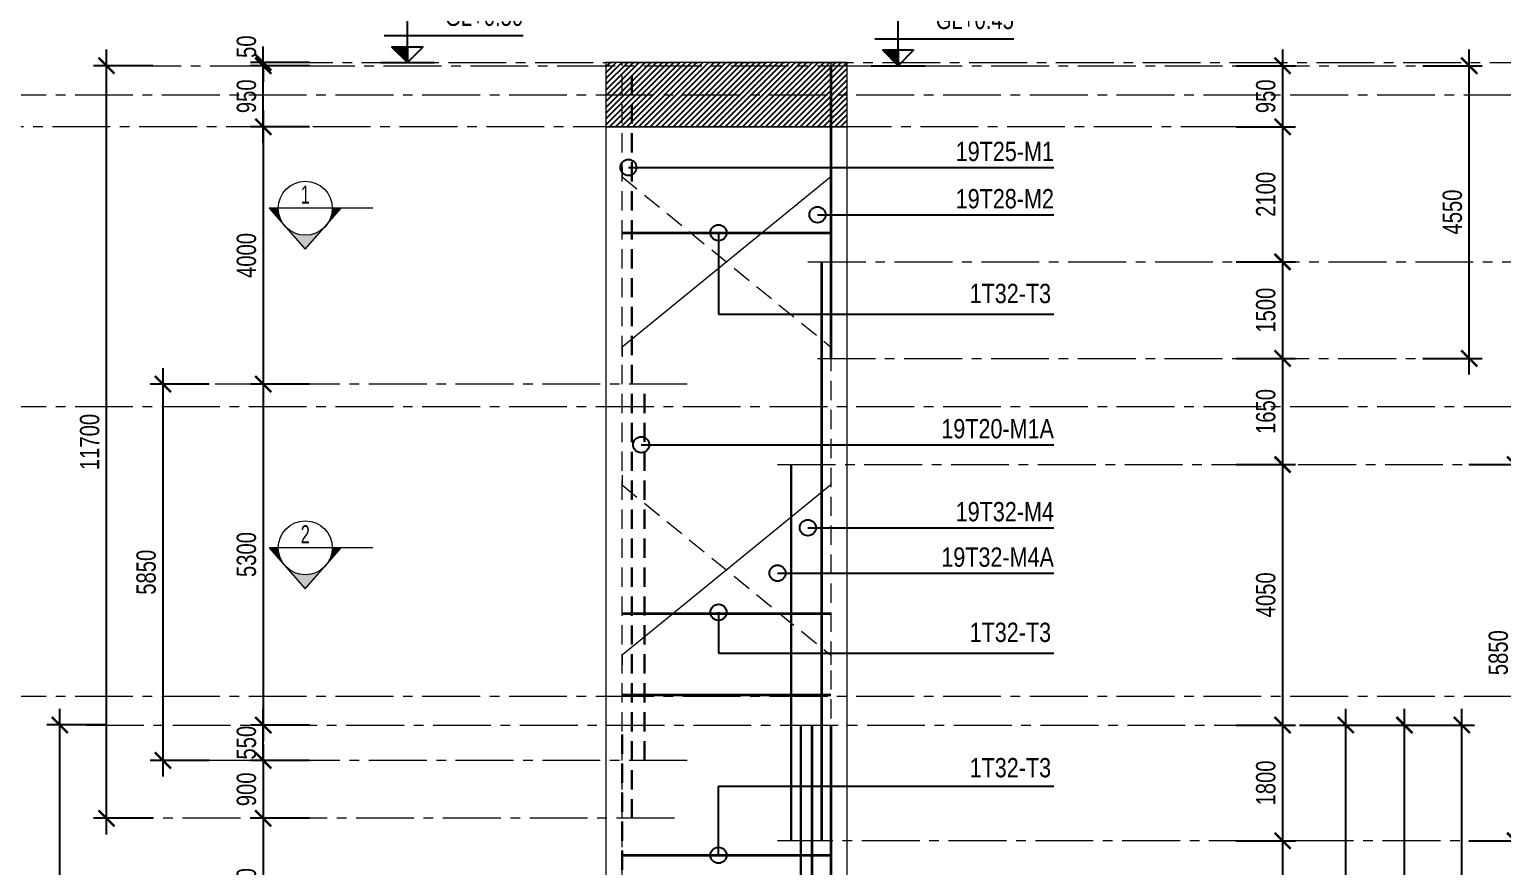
# Model space of a CAD drawing. Header units: millimetres. Extents: x 2746337 to 7547699, y -363432 to 15720.
# Drawn here: x 3176857 to 3199770, y -307408 to -294394 of the extents above; entities that cross this region are included whole.
import ezdxf
from ezdxf.enums import TextEntityAlignment as Align

# ---------------------------------------------------------------- set-up
doc = ezdxf.new("R2010")
doc.units = ezdxf.units.MM
doc.header["$LTSCALE"] = 1200
doc.header["$PDMODE"] = 3
for name, pattern in [('CENTER2', [1.125, 0.75, -0.125, 0.125, -0.125]), ('CONTINOUS', [0]), ('HIDDEN', [0.375, 0.25, -0.125])]:
    doc.linetypes.add(name, pattern=pattern)
for name, color, linetype, lineweight in [('1', 9, 'Continuous', 13), ('BOUND', 3, 'Continuous', 20), ('C1CO', 4, 'Continuous', 35), ('ENOTE', 2, 'Continuous', 15), ('Grid line', 160, 'CENTER2', 5), ('HIDE', 8, 'HIDDEN', 13), ('K-THUOC', 1, 'Continuous', 18), ('LEADER', 8, 'Continuous', 9), ('T1CO', 4, 'Continuous', 20), ('T1HI', 4, 'HIDDEN', 13), ('TCCO', 4, 'Continuous', 35), ('TCHI', 4, 'HIDDEN', 30), ('TEXTMA', 2, 'Continuous', 13)]:
    doc.layers.add(name, color=color, linetype=linetype, lineweight=lineweight)
for name, color, linetype in [('CDC.02.DIM', 1, 'Continuous'), ('CDC.06.TEXT', 2, 'Continuous'), ('CDC.10.HATCH', 251, 'Continuous')]:
    doc.layers.add(name, color=color, linetype=linetype)
doc.styles.add('DB_Arial', font='arial.ttf', dxfattribs={"width": 0.8})
doc.styles.add('SMTEXT', font='arial.ttf', dxfattribs={"width": 0.75})
doc.styles.add('TEXTVN', font='VHELVCN.TTF', dxfattribs={"width": 0.8})
doc.dimstyles.new('BSV1-100', dxfattribs={"dimtxt": 300, "dimasz": 250, "dimexe": 200, "dimexo": 0, "dimgap": 108, "dimtad": 1, "dimdec": 0, "dimdsep": 46, "dimtxsty": 'SMTEXT', "dimblk": 'ARCHTICK', "dimcen": 100, "dimdle": 250, "dimclrd": 256, "dimclre": 256, "dimclrt": 1, "dimadec": 0, "dimazin": 0, "dimtfac": 1, "dimtdec": 0, "dimtix": 1, "dimtmove": 2, "dimatfit": 3, "dimfxl": 720, "dimfxlon": 1, "dimtolj": 1, "dimtzin": 0, "dimarcsym": 0})
doc.dimstyles.new('BSV25', dxfattribs={"dimtxt": 300, "dimasz": 250, "dimexe": 200, "dimexo": 0, "dimgap": 108, "dimtad": 1, "dimdec": 0, "dimlfac": 0.25, "dimdsep": 46, "dimtxsty": 'SMTEXT', "dimblk": 'ARCHTICK', "dimcen": 100, "dimdle": 250, "dimclrd": 256, "dimclre": 256, "dimclrt": 2, "dimadec": 0, "dimazin": 0, "dimtfac": 1, "dimtdec": 0, "dimtix": 1, "dimtmove": 2, "dimatfit": 3, "dimfxl": 800, "dimfxlon": 1, "dimtolj": 1, "dimtzin": 0, "dimarcsym": 0})

# ---------------------------------------------------------------- blocks, each defined once
blk = doc.blocks.new('_ArchTick')
at = {"color": 0, "linetype": 'ByBlock', "const_width": 0.15}
blk.add_lwpolyline([(-0.5, -0.5), (0.5, 0.5)], dxfattribs=at)
blk = doc.blocks.new('*D2239')
at = {"layer": 'Defpoints', "color": 0, "transparency": 16777216}
for p in [(3186489, -304258), (3171765, -307258), (3186489, -307258)]:
    blk.add_point(p, dxfattribs=at)
at = {"layer": 'K-THUOC', "lineweight": -2, "transparency": 16777216}
for p, q in [((3171765, -304008), (3171765, -307508)), ((3172485, -304258), (3171565, -304258)), ((3172485, -307258), (3171565, -307258))]:
    blk.add_line(p, q, dxfattribs=at)
at = {"layer": 'K-THUOC', "lineweight": -2, "transparency": 16777216, "xscale": 250, "yscale": 250, "zscale": 250}
for p, rotation in [((3171765, -304258), 90), ((3171765, -307258), 270)]:
    blk.add_blockref('_ArchTick', p, dxfattribs=dict(at, rotation=rotation))
at = {"layer": 'K-THUOC', "color": 1, "transparency": 16777216, "char_height": 300, "attachment_point": 5, "rotation": 90, "style": 'SMTEXT'}
for s, insert in [('\\A1;T12a200-L1,L2,L3', (3172053, -305758)), ('\\A1;3000', (3171504, -305758))]:
    blk.add_mtext(s, dxfattribs=dict(at, insert=insert))
blk = doc.blocks.new('*D2240')
at = {"layer": 'Defpoints', "color": 0, "transparency": 16777216}
for p in [(3186489, -307258), (3171765, -321408), (3178568, -321408)]:
    blk.add_point(p, dxfattribs=at)
at = {"layer": 'K-THUOC', "lineweight": -2, "transparency": 16777216}
for p, q in [((3171765, -307008), (3171765, -321658)), ((3172485, -307258), (3171565, -307258)), ((3172485, -321408), (3171565, -321408))]:
    blk.add_line(p, q, dxfattribs=at)
at = {"layer": 'K-THUOC', "lineweight": -2, "transparency": 16777216, "xscale": 250, "yscale": 250, "zscale": 250}
for p, rotation in [((3171765, -307258), 90), ((3171765, -321408), 270)]:
    blk.add_blockref('_ArchTick', p, dxfattribs=dict(at, rotation=rotation))
at = {"layer": 'K-THUOC', "color": 1, "transparency": 16777216, "char_height": 300, "attachment_point": 5, "rotation": 90, "style": 'SMTEXT'}
for s, insert in [('\\A1;T12a300-L1,L2,L3', (3172053, -314333)), ('\\A1;14150', (3171504, -314333))]:
    blk.add_mtext(s, dxfattribs=dict(at, insert=insert))
blk = doc.blocks.new('SIGSEC')
at = {"layer": '1', "lineweight": 9}
h = blk.add_hatch(color=256, dxfattribs=at)
h.dxf.hatch_style = 1
h.paths.add_polyline_path([(-420, 0), (-560, 0), (-315, -278, -0.182676)])
h = blk.add_hatch(color=256, dxfattribs=at)
h.dxf.hatch_style = 1
h.paths.add_polyline_path([(560, 0), (420, 0, -0.182676), (315, -278)])
h = blk.add_hatch(color=256, dxfattribs=at)
h.dxf.hatch_style = 1
h.paths.add_polyline_path([(315, -278, -0.451416), (-315, -278), (0, -635)])
at = {"layer": '1', "lineweight": 9, "elevation": 0}
blk.add_lwpolyline([(1050, 0), (-560, 0), (0, -635), (560, 0)], dxfattribs=at)
at = {"layer": '1', "lineweight": 9}
blk.add_circle((0, 0), 420, dxfattribs=at)
at = {"layer": 'BOUND', "lineweight": 9, "style": 'TEXTVN', "width": 0.8}
blk.add_attdef('SEC', text='', height=280, dxfattribs=at).set_placement((0, 210, 0), align=Align.MIDDLE_CENTER)
blk = doc.blocks.new('*D2241')
at = {"layer": 'Defpoints', "color": 0, "transparency": 16777216}
for p in [(3172315, -295908), (3171765, -304258), (3186489, -304258)]:
    blk.add_point(p, dxfattribs=at)
at = {"layer": 'K-THUOC', "lineweight": -2, "transparency": 16777216}
for p, q in [((3171765, -295658), (3171765, -304508)), ((3172315, -295908), (3171565, -295908)), ((3172485, -304258), (3171565, -304258))]:
    blk.add_line(p, q, dxfattribs=at)
at = {"layer": 'K-THUOC', "lineweight": -2, "transparency": 16777216, "xscale": 250, "yscale": 250, "zscale": 250}
for p, rotation in [((3171765, -295908), 90), ((3171765, -304258), 270)]:
    blk.add_blockref('_ArchTick', p, dxfattribs=dict(at, rotation=rotation))
at = {"layer": 'K-THUOC', "color": 1, "transparency": 16777216, "char_height": 300, "attachment_point": 5, "rotation": 90, "style": 'SMTEXT'}
for s, insert in [('\\A1;T12a300-L1,L2,L3', (3172053, -300083)), ('\\A1;8350', (3171504, -300083))]:
    blk.add_mtext(s, dxfattribs=dict(at, insert=insert))
blk = doc.blocks.new('tag_cd')
at = {"layer": 'CDC.10.HATCH'}
blk.add_hatch(color=256, dxfattribs=at).paths.add_polyline_path([(180, 240), (420, 0), (420, 240)])
at = {"layer": 'CDC.02.DIM'}
for points in [[(420, 240), (420, 0), (660, 240), (180, 240), (420, 0), (420, 1020)], [(60, 420), (2220, 420)], [(0, 0), (840, 0)]]:
    blk.add_lwpolyline(points, dxfattribs=at)
at = {"layer": 'CDC.06.TEXT', "ltscale": 0.5, "style": 'SMTEXT', "width": 0.75}
blk.add_attdef('CD', text='', height=300, dxfattribs=at).set_placement((2220, 570), align=Align.RIGHT)
blk = doc.blocks.new('*D2242')
at = {"layer": 'Defpoints', "color": 0, "transparency": 16777216}
for p in [(3171312, -295408), (3170750, -300258), (3204459, -300258)]:
    blk.add_point(p, dxfattribs=at)
at = {"layer": 'K-THUOC', "lineweight": -2, "transparency": 16777216}
for p, q in [((3170750, -295158), (3170750, -300508)), ((3171312, -295408), (3170550, -295408)), ((3171470, -300258), (3170550, -300258))]:
    blk.add_line(p, q, dxfattribs=at)
at = {"layer": 'K-THUOC', "lineweight": -2, "transparency": 16777216, "xscale": 250, "yscale": 250, "zscale": 250}
for p, rotation in [((3170750, -295408), 90), ((3170750, -300258), 270)]:
    blk.add_blockref('_ArchTick', p, dxfattribs=dict(at, rotation=rotation))
at = {"layer": 'K-THUOC', "color": 1, "transparency": 16777216, "insert": (3170488, -297833), "char_height": 300, "attachment_point": 5, "rotation": 90, "style": 'SMTEXT'}
blk.add_mtext('\\A1;4850', dxfattribs=at)
blk = doc.blocks.new('*D2243')
at = {"layer": 'Defpoints', "color": 0, "transparency": 16777216}
for p in [(3204459, -300258), (3170750, -304758), (3204443, -304758)]:
    blk.add_point(p, dxfattribs=at)
at = {"layer": 'K-THUOC', "lineweight": -2, "transparency": 16777216}
for p, q in [((3170750, -300008), (3170750, -305008)), ((3171470, -300258), (3170550, -300258)), ((3171470, -304758), (3170550, -304758))]:
    blk.add_line(p, q, dxfattribs=at)
at = {"layer": 'K-THUOC', "lineweight": -2, "transparency": 16777216, "xscale": 250, "yscale": 250, "zscale": 250}
for p, rotation in [((3170750, -300258), 90), ((3170750, -304758), 270)]:
    blk.add_blockref('_ArchTick', p, dxfattribs=dict(at, rotation=rotation))
at = {"layer": 'K-THUOC', "color": 1, "transparency": 16777216, "insert": (3170488, -302508), "char_height": 300, "attachment_point": 5, "rotation": 90, "style": 'SMTEXT'}
blk.add_mtext('\\A1;4500', dxfattribs=at)
blk = doc.blocks.new('*D2244')
at = {"layer": 'Defpoints', "color": 0, "transparency": 16777216}
for p in [(3203186, -304758), (3170750, -308558), (3204443, -308558)]:
    blk.add_point(p, dxfattribs=at)
at = {"layer": 'K-THUOC', "lineweight": -2, "transparency": 16777216}
for p, q in [((3170750, -304508), (3170750, -308808)), ((3171470, -304758), (3170550, -304758)), ((3171470, -308558), (3170550, -308558))]:
    blk.add_line(p, q, dxfattribs=at)
at = {"layer": 'K-THUOC', "lineweight": -2, "transparency": 16777216, "xscale": 250, "yscale": 250, "zscale": 250}
for p, rotation in [((3170750, -304758), 90), ((3170750, -308558), 270)]:
    blk.add_blockref('_ArchTick', p, dxfattribs=dict(at, rotation=rotation))
at = {"layer": 'K-THUOC', "color": 1, "transparency": 16777216, "insert": (3170488, -306658), "char_height": 300, "attachment_point": 5, "rotation": 90, "style": 'SMTEXT'}
blk.add_mtext('\\A1;3800', dxfattribs=at)
blk = doc.blocks.new('*D2245')
at = {"layer": 'Defpoints', "color": 0, "transparency": 16777216}
for p in [(3189225, -294958), (3189575, -295908), (3196349, -295908)]:
    blk.add_point(p, dxfattribs=at)
at = {"layer": 'K-THUOC', "lineweight": -2, "transparency": 16777216}
for p, q in [((3196349, -294708), (3196349, -296158)), ((3195629, -294958), (3196549, -294958)), ((3195629, -295908), (3196549, -295908))]:
    blk.add_line(p, q, dxfattribs=at)
at = {"layer": 'K-THUOC', "lineweight": -2, "transparency": 16777216, "xscale": 250, "yscale": 250, "zscale": 250}
for p, rotation in [((3196349, -294958), 90), ((3196349, -295908), 270)]:
    blk.add_blockref('_ArchTick', p, dxfattribs=dict(at, rotation=rotation))
at = {"layer": 'K-THUOC', "color": 1, "transparency": 16777216, "insert": (3196088, -295433), "char_height": 300, "attachment_point": 5, "rotation": 90, "style": 'SMTEXT'}
blk.add_mtext('\\A1;950', dxfattribs=at)
blk = doc.blocks.new('*D2246')
at = {"layer": 'Defpoints', "color": 0, "transparency": 16777216}
for p in [(3189575, -298009), (3189575, -299509), (3196349, -299509)]:
    blk.add_point(p, dxfattribs=at)
at = {"layer": 'K-THUOC', "lineweight": -2, "transparency": 16777216}
for p, q in [((3196349, -297759), (3196349, -299759)), ((3195629, -298009), (3196549, -298009)), ((3195629, -299509), (3196549, -299509))]:
    blk.add_line(p, q, dxfattribs=at)
at = {"layer": 'K-THUOC', "lineweight": -2, "transparency": 16777216, "xscale": 250, "yscale": 250, "zscale": 250}
for p, rotation in [((3196349, -298009), 90), ((3196349, -299509), 270)]:
    blk.add_blockref('_ArchTick', p, dxfattribs=dict(at, rotation=rotation))
at = {"layer": 'K-THUOC', "color": 1, "transparency": 16777216, "insert": (3196088, -298759), "char_height": 300, "attachment_point": 5, "rotation": 90, "style": 'SMTEXT'}
blk.add_mtext('\\A1;1500', dxfattribs=at)
blk = doc.blocks.new('*D2247')
at = {"layer": 'Defpoints', "color": 0, "transparency": 16777216}
for p in [(3189575, -299509), (3189575, -301159), (3196349, -301159)]:
    blk.add_point(p, dxfattribs=at)
at = {"layer": 'K-THUOC', "lineweight": -2, "transparency": 16777216}
for p, q in [((3196349, -299259), (3196349, -301409)), ((3195629, -299509), (3196549, -299509)), ((3195629, -301159), (3196549, -301159))]:
    blk.add_line(p, q, dxfattribs=at)
at = {"layer": 'K-THUOC', "lineweight": -2, "transparency": 16777216, "xscale": 250, "yscale": 250, "zscale": 250}
for p, rotation in [((3196349, -299509), 90), ((3196349, -301159), 270)]:
    blk.add_blockref('_ArchTick', p, dxfattribs=dict(at, rotation=rotation))
at = {"layer": 'K-THUOC', "color": 1, "transparency": 16777216, "insert": (3196088, -300334), "char_height": 300, "attachment_point": 5, "rotation": 90, "style": 'SMTEXT'}
blk.add_mtext('\\A1;1650', dxfattribs=at)
blk = doc.blocks.new('*D2248')
at = {"layer": 'Defpoints', "color": 0, "transparency": 16777216}
for p in [(3189575, -301159), (3189575, -305209), (3196349, -305209)]:
    blk.add_point(p, dxfattribs=at)
at = {"layer": 'K-THUOC', "lineweight": -2, "transparency": 16777216}
for p, q in [((3196349, -300909), (3196349, -305459)), ((3195629, -301159), (3196549, -301159)), ((3195629, -305209), (3196549, -305209))]:
    blk.add_line(p, q, dxfattribs=at)
at = {"layer": 'K-THUOC', "lineweight": -2, "transparency": 16777216, "xscale": 250, "yscale": 250, "zscale": 250}
for p, rotation in [((3196349, -301159), 90), ((3196349, -305209), 270)]:
    blk.add_blockref('_ArchTick', p, dxfattribs=dict(at, rotation=rotation))
at = {"layer": 'K-THUOC', "color": 1, "transparency": 16777216, "insert": (3196088, -303184), "char_height": 300, "attachment_point": 5, "rotation": 90, "style": 'SMTEXT'}
blk.add_mtext('\\A1;4050', dxfattribs=at)
blk = doc.blocks.new('*D2249')
at = {"layer": 'Defpoints', "color": 0, "transparency": 16777216}
for p in [(3189575, -305209), (3189575, -307009), (3196349, -307009)]:
    blk.add_point(p, dxfattribs=at)
at = {"layer": 'K-THUOC', "lineweight": -2, "transparency": 16777216}
for p, q in [((3196349, -304959), (3196349, -307259)), ((3195629, -305209), (3196549, -305209)), ((3195629, -307009), (3196549, -307009))]:
    blk.add_line(p, q, dxfattribs=at)
at = {"layer": 'K-THUOC', "lineweight": -2, "transparency": 16777216, "xscale": 250, "yscale": 250, "zscale": 250}
for p, rotation in [((3196349, -305209), 90), ((3196349, -307009), 270)]:
    blk.add_blockref('_ArchTick', p, dxfattribs=dict(at, rotation=rotation))
at = {"layer": 'K-THUOC', "color": 1, "transparency": 16777216, "insert": (3196088, -306109), "char_height": 300, "attachment_point": 5, "rotation": 90, "style": 'SMTEXT'}
blk.add_mtext('\\A1;1800', dxfattribs=at)
blk = doc.blocks.new('*D2250')
at = {"layer": 'Defpoints', "color": 0, "transparency": 16777216}
for p in [(3189575, -307009), (3189575, -314208), (3196349, -314208)]:
    blk.add_point(p, dxfattribs=at)
at = {"layer": 'K-THUOC', "lineweight": -2, "transparency": 16777216}
for p, q in [((3196349, -306759), (3196349, -314458)), ((3195629, -307009), (3196549, -307009)), ((3195629, -314208), (3196549, -314208))]:
    blk.add_line(p, q, dxfattribs=at)
at = {"layer": 'K-THUOC', "lineweight": -2, "transparency": 16777216, "xscale": 250, "yscale": 250, "zscale": 250}
for p, rotation in [((3196349, -307009), 90), ((3196349, -314208), 270)]:
    blk.add_blockref('_ArchTick', p, dxfattribs=dict(at, rotation=rotation))
at = {"layer": 'K-THUOC', "color": 1, "transparency": 16777216, "insert": (3196088, -310608), "char_height": 300, "attachment_point": 5, "rotation": 90, "style": 'SMTEXT'}
blk.add_mtext('\\A1;7200', dxfattribs=at)
blk = doc.blocks.new('*D2255')
at = {"layer": 'Defpoints', "color": 0, "transparency": 16777216}
for p in [(3188523, -305209), (3199136, -305209), (3188523, -316908)]:
    blk.add_point(p, dxfattribs=at)
at = {"layer": 'K-THUOC', "lineweight": -2, "transparency": 16777216}
for p, q in [((3199136, -317158), (3199136, -304959)), ((3198416, -305209), (3199336, -305209)), ((3198416, -316908), (3199336, -316908))]:
    blk.add_line(p, q, dxfattribs=at)
at = {"layer": 'K-THUOC', "lineweight": -2, "transparency": 16777216, "xscale": 250, "yscale": 250, "zscale": 250}
for p, rotation in [((3199136, -305209), 90), ((3199136, -316908), 270)]:
    blk.add_blockref('_ArchTick', p, dxfattribs=dict(at, rotation=rotation))
at = {"layer": 'K-THUOC', "color": 1, "transparency": 16777216, "insert": (3198875, -311058), "char_height": 300, "attachment_point": 5, "rotation": 90, "style": 'SMTEXT'}
blk.add_mtext('\\A1;11700', dxfattribs=at)
blk = doc.blocks.new('*D2256')
at = {"layer": 'Defpoints', "color": 0, "transparency": 16777216}
for p in [(3189788, -298009), (3200867, -298009), (3189788, -307009)]:
    blk.add_point(p, dxfattribs=at)
at = {"layer": 'K-THUOC', "lineweight": -2, "transparency": 16777216}
for p, q in [((3200867, -307259), (3200867, -297759)), ((3200147, -298009), (3201067, -298009)), ((3200147, -307009), (3201067, -307009))]:
    blk.add_line(p, q, dxfattribs=at)
at = {"layer": 'K-THUOC', "lineweight": -2, "transparency": 16777216, "xscale": 250, "yscale": 250, "zscale": 250}
for p, rotation in [((3200867, -298009), 90), ((3200867, -307009), 270)]:
    blk.add_blockref('_ArchTick', p, dxfattribs=dict(at, rotation=rotation))
at = {"layer": 'K-THUOC', "color": 1, "transparency": 16777216, "insert": (3200606, -302509), "char_height": 300, "attachment_point": 5, "rotation": 90, "style": 'SMTEXT'}
blk.add_mtext('\\A1;9000', dxfattribs=at)
blk = doc.blocks.new('*D2257')
at = {"layer": 'Defpoints', "color": 0, "transparency": 16777216}
for p in [(3189225, -294958), (3199252, -294958), (3189225, -299509)]:
    blk.add_point(p, dxfattribs=at)
at = {"layer": 'K-THUOC', "lineweight": -2, "transparency": 16777216}
for p, q in [((3199252, -299759), (3199252, -294708)), ((3198532, -294958), (3199452, -294958)), ((3198532, -299509), (3199452, -299509))]:
    blk.add_line(p, q, dxfattribs=at)
at = {"layer": 'K-THUOC', "lineweight": -2, "transparency": 16777216, "xscale": 250, "yscale": 250, "zscale": 250}
for p, rotation in [((3199252, -294958), 90), ((3199252, -299509), 270)]:
    blk.add_blockref('_ArchTick', p, dxfattribs=dict(at, rotation=rotation))
at = {"layer": 'K-THUOC', "color": 1, "transparency": 16777216, "insert": (3198991, -297233), "char_height": 300, "attachment_point": 5, "rotation": 90, "style": 'SMTEXT'}
blk.add_mtext('\\A1;4550', dxfattribs=at)
blk = doc.blocks.new('*D2258')
at = {"layer": 'Defpoints', "color": 0, "transparency": 16777216}
for p in [(3188643, -305209), (3198244, -305209), (3188643, -315508)]:
    blk.add_point(p, dxfattribs=at)
at = {"layer": 'K-THUOC', "lineweight": -2, "transparency": 16777216}
for p, q in [((3198244, -315758), (3198244, -304959)), ((3197524, -305209), (3198444, -305209)), ((3197524, -315508), (3198444, -315508))]:
    blk.add_line(p, q, dxfattribs=at)
at = {"layer": 'K-THUOC', "lineweight": -2, "transparency": 16777216, "xscale": 250, "yscale": 250, "zscale": 250}
for p, rotation in [((3198244, -305209), 90), ((3198244, -315508), 270)]:
    blk.add_blockref('_ArchTick', p, dxfattribs=dict(at, rotation=rotation))
at = {"layer": 'K-THUOC', "color": 1, "transparency": 16777216, "insert": (3197982, -310359), "char_height": 300, "attachment_point": 5, "rotation": 90, "style": 'SMTEXT'}
blk.add_mtext('\\A1;10300', dxfattribs=at)
blk = doc.blocks.new('*D2259')
at = {"layer": 'Defpoints', "color": 0, "transparency": 16777216}
for p in [(3188818, -305209), (3197333, -305209), (3188818, -314208)]:
    blk.add_point(p, dxfattribs=at)
at = {"layer": 'K-THUOC', "lineweight": -2, "transparency": 16777216}
for p, q in [((3197333, -314458), (3197333, -304959)), ((3196613, -305209), (3197533, -305209)), ((3196613, -314208), (3197533, -314208))]:
    blk.add_line(p, q, dxfattribs=at)
at = {"layer": 'K-THUOC', "lineweight": -2, "transparency": 16777216, "xscale": 250, "yscale": 250, "zscale": 250}
for p, rotation in [((3197333, -305209), 90), ((3197333, -314208), 270)]:
    blk.add_blockref('_ArchTick', p, dxfattribs=dict(at, rotation=rotation))
at = {"layer": 'K-THUOC', "color": 1, "transparency": 16777216, "insert": (3197072, -309709), "char_height": 300, "attachment_point": 5, "rotation": 90, "style": 'SMTEXT'}
blk.add_mtext('\\A1;9000', dxfattribs=at)
blk = doc.blocks.new('*D2260')
at = {"layer": 'Defpoints', "color": 0, "transparency": 16777216}
for p in [(3180494, -294958), (3186489, -294958), (3186489, -295908)]:
    blk.add_point(p, dxfattribs=at)
at = {"layer": 'K-THUOC', "lineweight": -2, "transparency": 16777216}
for p, q in [((3180494, -296158), (3180494, -294708)), ((3181214, -294958), (3180294, -294958)), ((3181214, -295908), (3180294, -295908))]:
    blk.add_line(p, q, dxfattribs=at)
at = {"layer": 'K-THUOC', "lineweight": -2, "transparency": 16777216, "xscale": 250, "yscale": 250, "zscale": 250}
for p, rotation in [((3180494, -294958), 90), ((3180494, -295908), 270)]:
    blk.add_blockref('_ArchTick', p, dxfattribs=dict(at, rotation=rotation))
at = {"layer": 'K-THUOC', "color": 1, "transparency": 16777216, "insert": (3180233, -295433), "char_height": 300, "attachment_point": 5, "rotation": 90, "style": 'SMTEXT'}
blk.add_mtext('\\A1;950', dxfattribs=at)
blk = doc.blocks.new('*D2261')
at = {"layer": 'Defpoints', "color": 0, "transparency": 16777216}
for p in [(3186464, -299908), (3180494, -305209), (3186464, -305209)]:
    blk.add_point(p, dxfattribs=at)
at = {"layer": 'K-THUOC', "lineweight": -2, "transparency": 16777216}
for p, q in [((3180494, -299658), (3180494, -305459)), ((3181214, -299908), (3180294, -299908)), ((3181214, -305209), (3180294, -305209))]:
    blk.add_line(p, q, dxfattribs=at)
at = {"layer": 'K-THUOC', "lineweight": -2, "transparency": 16777216, "xscale": 250, "yscale": 250, "zscale": 250}
for p, rotation in [((3180494, -299908), 90), ((3180494, -305209), 270)]:
    blk.add_blockref('_ArchTick', p, dxfattribs=dict(at, rotation=rotation))
at = {"layer": 'K-THUOC', "color": 1, "transparency": 16777216, "insert": (3180233, -302558), "char_height": 300, "attachment_point": 5, "rotation": 90, "style": 'SMTEXT'}
blk.add_mtext('\\A1;5300', dxfattribs=at)
blk = doc.blocks.new('*D2262')
at = {"layer": 'Defpoints', "color": 0, "transparency": 16777216}
for p in [(3186464, -306659), (3180494, -308908), (3186489, -308908)]:
    blk.add_point(p, dxfattribs=at)
at = {"layer": 'K-THUOC', "lineweight": -2, "transparency": 16777216}
for p, q in [((3180494, -306409), (3180494, -309158)), ((3181214, -306659), (3180294, -306659)), ((3181214, -308908), (3180294, -308908))]:
    blk.add_line(p, q, dxfattribs=at)
at = {"layer": 'K-THUOC', "lineweight": -2, "transparency": 16777216, "xscale": 250, "yscale": 250, "zscale": 250}
for p, rotation in [((3180494, -306659), 90), ((3180494, -308908), 270)]:
    blk.add_blockref('_ArchTick', p, dxfattribs=dict(at, rotation=rotation))
at = {"layer": 'K-THUOC', "color": 1, "transparency": 16777216, "insert": (3180233, -307783), "char_height": 300, "attachment_point": 5, "rotation": 90, "style": 'SMTEXT'}
blk.add_mtext('\\A1;2250', dxfattribs=at)
blk = doc.blocks.new('*D2264')
at = {"layer": 'Defpoints', "color": 0, "transparency": 16777216}
for p in [(3177330, -305208), (3186664, -305208), (3186664, -316908)]:
    blk.add_point(p, dxfattribs=at)
at = {"layer": 'K-THUOC', "lineweight": -2, "transparency": 16777216}
for p, q in [((3177330, -317158), (3177330, -304958)), ((3178050, -305208), (3177130, -305208)), ((3178050, -316908), (3177130, -316908))]:
    blk.add_line(p, q, dxfattribs=at)
at = {"layer": 'K-THUOC', "lineweight": -2, "transparency": 16777216, "xscale": 250, "yscale": 250, "zscale": 250}
for p, rotation in [((3177330, -305208), 90), ((3177330, -316908), 270)]:
    blk.add_blockref('_ArchTick', p, dxfattribs=dict(at, rotation=rotation))
at = {"layer": 'K-THUOC', "color": 1, "transparency": 16777216, "insert": (3177068, -311058), "char_height": 300, "attachment_point": 5, "rotation": 90, "style": 'SMTEXT'}
blk.add_mtext('\\A1;11700', dxfattribs=at)
blk = doc.blocks.new('*D2265')
at = {"layer": 'Defpoints', "color": 0, "transparency": 16777216}
for p in [(3178056, -294958), (3183273, -294958), (3183273, -306659)]:
    blk.add_point(p, dxfattribs=at)
at = {"layer": 'K-THUOC', "lineweight": -2, "transparency": 16777216}
for p, q in [((3178056, -306909), (3178056, -294708)), ((3178776, -294958), (3177856, -294958)), ((3178776, -306659), (3177856, -306659))]:
    blk.add_line(p, q, dxfattribs=at)
at = {"layer": 'K-THUOC', "lineweight": -2, "transparency": 16777216, "xscale": 250, "yscale": 250, "zscale": 250}
for p, rotation in [((3178056, -294958), 90), ((3178056, -306659), 270)]:
    blk.add_blockref('_ArchTick', p, dxfattribs=dict(at, rotation=rotation))
at = {"layer": 'K-THUOC', "color": 1, "transparency": 16777216, "insert": (3177795, -300808), "char_height": 300, "attachment_point": 5, "rotation": 90, "style": 'SMTEXT'}
blk.add_mtext('\\A1;11700', dxfattribs=at)
blk = doc.blocks.new('*D2266')
at = {"layer": 'Defpoints', "color": 0, "transparency": 16777216}
for p in [(3183516, -299908), (3178934, -305758), (3183516, -305758)]:
    blk.add_point(p, dxfattribs=at)
at = {"layer": 'K-THUOC', "lineweight": -2, "transparency": 16777216}
for p, q in [((3178934, -299658), (3178934, -306008)), ((3179654, -299908), (3178734, -299908)), ((3179654, -305758), (3178734, -305758))]:
    blk.add_line(p, q, dxfattribs=at)
at = {"layer": 'K-THUOC', "lineweight": -2, "transparency": 16777216, "xscale": 250, "yscale": 250, "zscale": 250}
for p, rotation in [((3178934, -299908), 90), ((3178934, -305758), 270)]:
    blk.add_blockref('_ArchTick', p, dxfattribs=dict(at, rotation=rotation))
at = {"layer": 'K-THUOC', "color": 1, "transparency": 16777216, "insert": (3178673, -302833), "char_height": 300, "attachment_point": 5, "rotation": 90, "style": 'SMTEXT'}
blk.add_mtext('\\A1;5850', dxfattribs=at)
blk = doc.blocks.new('*D2267')
at = {"layer": 'Defpoints', "color": 0, "transparency": 16777216}
for p in [(3183125, -305758), (3180494, -306659), (3186464, -306659)]:
    blk.add_point(p, dxfattribs=at)
at = {"layer": 'K-THUOC', "lineweight": -2, "transparency": 16777216}
for p, q in [((3180494, -305508), (3180494, -306909)), ((3181214, -305758), (3180294, -305758)), ((3181214, -306659), (3180294, -306659))]:
    blk.add_line(p, q, dxfattribs=at)
at = {"layer": 'K-THUOC', "lineweight": -2, "transparency": 16777216, "xscale": 250, "yscale": 250, "zscale": 250}
for p, rotation in [((3180494, -305758), 90), ((3180494, -306659), 270)]:
    blk.add_blockref('_ArchTick', p, dxfattribs=dict(at, rotation=rotation))
at = {"layer": 'K-THUOC', "color": 1, "transparency": 16777216, "insert": (3180233, -306208), "char_height": 300, "attachment_point": 5, "rotation": 90, "style": 'SMTEXT'}
blk.add_mtext('\\A1;900', dxfattribs=at)
blk = doc.blocks.new('*D2268')
at = {"layer": 'Defpoints', "color": 0, "transparency": 16777216}
for p in [(3189575, -295908), (3189575, -298009), (3196349, -298009)]:
    blk.add_point(p, dxfattribs=at)
at = {"layer": 'K-THUOC', "lineweight": -2, "transparency": 16777216}
for p, q in [((3196349, -295658), (3196349, -298259)), ((3195629, -295908), (3196549, -295908)), ((3195629, -298009), (3196549, -298009))]:
    blk.add_line(p, q, dxfattribs=at)
at = {"layer": 'K-THUOC', "lineweight": -2, "transparency": 16777216, "xscale": 250, "yscale": 250, "zscale": 250}
for p, rotation in [((3196349, -295908), 90), ((3196349, -298009), 270)]:
    blk.add_blockref('_ArchTick', p, dxfattribs=dict(at, rotation=rotation))
at = {"layer": 'K-THUOC', "color": 1, "transparency": 16777216, "insert": (3196088, -296958), "char_height": 300, "attachment_point": 5, "rotation": 90, "style": 'SMTEXT'}
blk.add_mtext('\\A1;2100', dxfattribs=at)
blk = doc.blocks.new('*D2269')
at = {"layer": 'Defpoints', "color": 0, "transparency": 16777216}
for p in [(3186489, -295908), (3180494, -299908), (3186464, -299908)]:
    blk.add_point(p, dxfattribs=at)
at = {"layer": 'K-THUOC', "lineweight": -2, "transparency": 16777216}
for p, q in [((3180494, -295658), (3180494, -300158)), ((3181214, -295908), (3180294, -295908)), ((3181214, -299908), (3180294, -299908))]:
    blk.add_line(p, q, dxfattribs=at)
at = {"layer": 'K-THUOC', "lineweight": -2, "transparency": 16777216, "xscale": 250, "yscale": 250, "zscale": 250}
for p, rotation in [((3180494, -295908), 90), ((3180494, -299908), 270)]:
    blk.add_blockref('_ArchTick', p, dxfattribs=dict(at, rotation=rotation))
at = {"layer": 'K-THUOC', "color": 1, "transparency": 16777216, "insert": (3180233, -297908), "char_height": 300, "attachment_point": 5, "rotation": 90, "style": 'SMTEXT'}
blk.add_mtext('\\A1;4000', dxfattribs=at)
blk = doc.blocks.new('*D2272')
at = {"layer": 'Defpoints', "color": 0, "transparency": 16777216}
for p in [(3204202, -295908), (3198656, -321408), (3209370, -321408)]:
    blk.add_point(p, dxfattribs=at)
at = {"layer": 'K-THUOC', "lineweight": -2, "transparency": 16777216}
for p, q in [((3209370, -295658), (3209370, -321658)), ((3208650, -295908), (3209570, -295908)), ((3208650, -321408), (3209570, -321408))]:
    blk.add_line(p, q, dxfattribs=at)
at = {"layer": 'K-THUOC', "lineweight": -2, "transparency": 16777216, "xscale": 250, "yscale": 250, "zscale": 250}
for p, rotation in [((3209370, -295908), 90), ((3209370, -321408), 270)]:
    blk.add_blockref('_ArchTick', p, dxfattribs=dict(at, rotation=rotation))
at = {"layer": 'K-THUOC', "color": 1, "transparency": 16777216, "insert": (3209109, -308658), "char_height": 300, "attachment_point": 5, "rotation": 90, "style": 'SMTEXT'}
blk.add_mtext('\\A1;25500', dxfattribs=at)
blk = doc.blocks.new('*D2274')
at = {"layer": 'Defpoints', "color": 0, "transparency": 16777216}
for p in [(3203402, -295408), (3210431, -295408), (3198656, -321408)]:
    blk.add_point(p, dxfattribs=at)
at = {"layer": 'K-THUOC', "lineweight": -2, "transparency": 16777216}
for p, q in [((3210431, -321658), (3210431, -295158)), ((3209711, -295408), (3210631, -295408)), ((3209711, -321408), (3210631, -321408))]:
    blk.add_line(p, q, dxfattribs=at)
at = {"layer": 'K-THUOC', "lineweight": -2, "transparency": 16777216, "xscale": 250, "yscale": 250, "zscale": 250}
for p, rotation in [((3210431, -295408), 90), ((3210431, -321408), 270)]:
    blk.add_blockref('_ArchTick', p, dxfattribs=dict(at, rotation=rotation))
at = {"layer": 'K-THUOC', "color": 1, "transparency": 16777216, "insert": (3210170, -308408), "char_height": 300, "attachment_point": 5, "rotation": 90, "style": 'SMTEXT'}
blk.add_mtext('\\A1;26000', dxfattribs=at)
blk = doc.blocks.new('*D2276')
at = {"layer": 'Defpoints', "color": 0, "transparency": 16777216}
for p in [(3180494, -305209), (3186464, -305209), (3183125, -305758)]:
    blk.add_point(p, dxfattribs=at)
at = {"layer": 'K-THUOC', "lineweight": -2, "transparency": 16777216}
for p, q in [((3180494, -305209), (3180494, -304959)), ((3181214, -305209), (3180294, -305209)), ((3180494, -305758), (3180494, -305209)), ((3181214, -305758), (3180294, -305758)), ((3180494, -305758), (3180494, -306008))]:
    blk.add_line(p, q, dxfattribs=at)
at = {"layer": 'K-THUOC', "lineweight": -2, "transparency": 16777216, "xscale": 250, "yscale": 250, "zscale": 250}
for p, rotation in [((3180494, -305209), 270), ((3180494, -305758), 90)]:
    blk.add_blockref('_ArchTick', p, dxfattribs=dict(at, rotation=rotation))
at = {"layer": 'K-THUOC', "color": 1, "transparency": 16777216, "insert": (3180233, -305483), "char_height": 300, "attachment_point": 5, "rotation": 90, "style": 'SMTEXT'}
blk.add_mtext('\\A1;550', dxfattribs=at)
blk = doc.blocks.new('*D2277')
at = {"layer": 'Defpoints', "color": 0, "transparency": 16777216}
for p in [(3189488, -301159), (3189488, -307009), (3199966, -307009)]:
    blk.add_point(p, dxfattribs=at)
at = {"layer": 'K-THUOC', "lineweight": -2, "transparency": 16777216}
for p, q in [((3199966, -300909), (3199966, -307259)), ((3199246, -301159), (3200166, -301159)), ((3199246, -307009), (3200166, -307009))]:
    blk.add_line(p, q, dxfattribs=at)
at = {"layer": 'K-THUOC', "lineweight": -2, "transparency": 16777216, "xscale": 250, "yscale": 250, "zscale": 250}
for p, rotation in [((3199966, -301159), 90), ((3199966, -307009), 270)]:
    blk.add_blockref('_ArchTick', p, dxfattribs=dict(at, rotation=rotation))
at = {"layer": 'K-THUOC', "color": 1, "transparency": 16777216, "insert": (3199705, -304084), "char_height": 300, "attachment_point": 5, "rotation": 90, "style": 'SMTEXT'}
blk.add_mtext('\\A1;5850', dxfattribs=at)
blk = doc.blocks.new('*D2284')
at = {"layer": 'Defpoints', "color": 0, "transparency": 16777216}
for p in [(3180494, -294908), (3186489, -294908), (3186489, -294958)]:
    blk.add_point(p, dxfattribs=at)
at = {"layer": 'K-THUOC', "lineweight": -2, "transparency": 16777216}
for p, q in [((3180494, -294908), (3180494, -294658)), ((3181214, -294908), (3180294, -294908)), ((3181214, -294958), (3180294, -294958)), ((3180494, -294958), (3180494, -294908)), ((3180494, -294958), (3180494, -295208))]:
    blk.add_line(p, q, dxfattribs=at)
at = {"layer": 'K-THUOC', "lineweight": -2, "transparency": 16777216, "xscale": 250, "yscale": 250, "zscale": 250}
for p, rotation in [((3180494, -294908), 270), ((3180494, -294958), 90)]:
    blk.add_blockref('_ArchTick', p, dxfattribs=dict(at, rotation=rotation))
at = {"layer": 'K-THUOC', "color": 1, "transparency": 16777216, "insert": (3180233, -294662), "char_height": 300, "attachment_point": 5, "rotation": 90, "style": 'SMTEXT'}
blk.add_mtext('\\A1;50', dxfattribs=at)

msp = doc.modelspace()

# ---------------------------------------------------------------- hatches: boundary and pattern name
at = {"layer": 'CDC.10.HATCH'}
h = msp.add_hatch(dxfattribs=at)
h.set_pattern_fill('ANSI31', color=256, scale=20)
h.set_pattern_definition([(45, (413110.17, -218076.55), (-44.9012806, 44.9012806), [])])
h.paths.add_polyline_path([(3185824.5, -295908.3), (3189574.5, -295908.3), (3189574.5, -294908.3), (3185824.5, -294908.3)])

# ---------------------------------------------------------------- linework, layer by layer
at = {"layer": 'BOUND'}
msp.add_line((3185824.5, -294998.3), (3185824.5, -340408.3), dxfattribs=at)
for points in [[(3185824.5, -295908.3), (3189574.5, -295908.3), (3189574.5, -294908.3), (3185824.5, -294908.3)], [(3185824.5, -340408.3), (3189574.5, -340408.3), (3189574.5, -295908.3), (3185824.5, -295908.3)]]:
    msp.add_lwpolyline(points, close=True, dxfattribs=at)
at = {"layer": 'C1CO'}
for p, q in [((3189324.5, -294958.3), (3189324.5, -299508.3)), ((3186074.5, -297555.3), (3189324.5, -297555.3)), ((3189174.5, -298008.6), (3189174.5, -307008.6)), ((3186074.5, -303472.7), (3189324.5, -303472.7)), ((3186074.5, -304737), (3189324.5, -304737)), ((3189324.5, -305208.6), (3189324.5, -316908.6)), ((3186074.5, -307233.1), (3189324.5, -307233.1))]:
    msp.add_line(p, q, dxfattribs=at)
at = {"layer": 'Grid line', "color": 2}
for p, q in [((3166767.8, -295408.3), (3203402.2, -295408.3)), ((3166767.8, -300258.3), (3204286.6, -300258.3)), ((3166767.8, -304758.3), (3204270.7, -304758.3))]:
    msp.add_line(p, q, dxfattribs=at)
at = {"layer": 'Grid line'}
for p, q in [((3195664.4, -295908.3), (3171537.2, -295908.3)), ((3188964.5, -298008.6), (3200154.2, -298008.6)), ((3189114.5, -299508.6), (3199452.4, -299508.6)), ((3187086.5, -299908.3), (3179748, -299908.3)), ((3188493, -301158.6), (3200154.2, -301158.6)), ((3177735, -305208.7), (3199336.1, -305209)), ((3187086.5, -305758.3), (3179315.2, -305758.3)), ((3186888.5, -306658.6), (3178379, -306658.6)), ((3200154.2, -307008.6), (3188493, -307008.6))]:
    msp.add_line(p, q, dxfattribs=at)
for points in [[(3178315.9, -294958.3), (3198652.5, -294958.3)], [(3180674.3, -294908.3), (3208591.5, -294908.3)]]:
    msp.add_lwpolyline(points, dxfattribs=at)
at = {"layer": 'HIDE'}
for p, q in [((3186074.5, -340408.3), (3186074.5, -294908.3)), ((3189324.5, -294908.3), (3189324.5, -340408.3))]:
    msp.add_line(p, q, dxfattribs=at)
at = {"layer": 'T1CO'}
for points in [[(3189324.5, -296533.6), (3189324.5, -296683.6), (3186074.5, -299333.6), (3186074.5, -299483.6)], [(3189324.5, -301324.4), (3189324.5, -301474.4), (3186074.5, -304124.4), (3186074.5, -304274.4)]]:
    msp.add_lwpolyline(points, dxfattribs=at)
at = {"layer": 'T1HI'}
for points in [[(3186074.5, -296533.6), (3186074.5, -296683.6), (3189324.5, -299333.6), (3189324.5, -299483.6)], [(3186074.5, -301324.4), (3186074.5, -301474.4), (3189324.5, -304124.4), (3189324.5, -304274.4)]]:
    msp.add_lwpolyline(points, dxfattribs=at)
at = {"layer": 'TCCO'}
msp.add_line((3189027.7, -305208.6), (3189027.7, -314208.3), dxfattribs=at)
at = {"layer": 'TCHI', "linetype": 'HIDDEN'}
for p, q in [((3186224.5, -306658.6), (3186224.5, -294958.3)), ((3186074.5, -316908.3), (3186074.5, -305208.3))]:
    msp.add_line(p, q, dxfattribs=at)
at = {"layer": 'TCHI', "color": 6, "linetype": 'HIDDEN'}
msp.add_line((3186422.5, -305758), (3186422.5, -299908.3), dxfattribs=at)
at = {"layer": 'TCHI', "color": 6, "linetype": 'CONTINOUS'}
for p, q in [((3188703, -307008.6), (3188703, -301158.6)), ((3188853, -315508.3), (3188853, -305208.6))]:
    msp.add_line(p, q, dxfattribs=at)

# ---------------------------------------------------------------- block references
at = {"layer": '1', "lineweight": 20}
for p, values in [((3181147.5, -297173.7), {'SEC': '1'}), ((3181147.5, -302453.7), {'SEC': '2'})]:
    msp.add_blockref('SIGSEC', p, dxfattribs=at).add_auto_attribs(values)
at = {"layer": 'ENOTE'}
for p, values in [((3182316.2, -294908.3), {'CD': 'GL+0.50'}), ((3189949.1, -294958.3), {'CD': 'GL+0.45'})]:
    msp.add_blockref('tag_cd', p, dxfattribs=at).add_auto_attribs(values)

# ---------------------------------------------------------------- texts
at = {"layer": 'TEXTMA', "style": 'DB_Arial', "width": 0.8}
for s, p in [('19T25-M1', (3192792.2, -296440.3)), ('19T28-M2', (3192792.2, -297175.3)), ('1T32-T3', (3192748, -298649)), ('19T20-M1A', (3192792.2, -300751.2)), ('19T32-M4', (3192792.2, -302041.4)), ('19T32-M4A', (3192792.2, -302747.5)), ('1T32-T3', (3192748, -303917.4)), ('1T32-T3', (3192748, -306021.6))]:
    msp.add_text(s, height=300, rotation=360, dxfattribs=at).set_placement(p, align=Align.RIGHT)

# ---------------------------------------------------------------- dimensions: what is measured, and where the dimension line sits
at = {"layer": 'K-THUOC'}
dim = msp.add_linear_dim(base=(3180494.3, -294908.3), p1=(3186488.5, -294958.3), p2=(3186488.5, -294908.3), angle=90, dimstyle='BSV1-100', dxfattribs=at)
dim.commit()
dim.dimension.update_dxf_attribs({"geometry": '*D2284', "text_midpoint": (3180233.1, -294661.6), "dimtype": 160})
for base, p1, p2, picture, middle in [((3178055.9, -294958.3), (3183273.2, -306658.6), (3183273.2, -294958.3), '*D2265', (3177794.7, -300808.5)), ((3180494.3, -294958.3), (3186488.5, -295908.3), (3186488.5, -294958.3), '*D2260', (3180233.1, -295433.3)), ((3196349.5, -295908.3), (3189224.5, -294958.3), (3189574.5, -295908.3), '*D2245', (3196088.3, -295433.3)), ((3199252.4, -294958.3), (3189224.5, -299508.6), (3189224.5, -294958.3), '*D2257', (3198991.2, -297233.5)), ((3170749.6, -300258.3), (3171312, -295408.3), (3204459.1, -300258.3), '*D2242', (3170488.4, -297833.3)), ((3210431, -295408.3), (3198655.6, -321408.3), (3203402.2, -295408.3), '*D2274', (3210169.8, -308408.3)), ((3180494.3, -299908.3), (3186488.5, -295908.3), (3186464.1, -299908.3), '*D2269', (3180233.1, -297908.3)), ((3196349.5, -298008.6), (3189574.5, -295908.3), (3189574.5, -298008.6), '*D2268', (3196088.3, -296958.5)), ((3209370.1, -321408.3), (3204202.2, -295908.3), (3198655.6, -321408.3), '*D2272', (3209108.9, -308658.3)), ((3196349.5, -299508.6), (3189574.5, -298008.6), (3189574.5, -299508.6), '*D2246', (3196088.3, -298758.6)), ((3200867.5, -298008.6), (3189787.8, -307008.6), (3189787.8, -298008.6), '*D2256', (3200606.3, -302508.6)), ((3196349.5, -301158.6), (3189574.5, -299508.6), (3189574.5, -301158.6), '*D2247', (3196088.3, -300333.6)), ((3178934.3, -305758.3), (3183516.3, -299908.3), (3183516.3, -305758.3), '*D2266', (3178673.1, -302833.3)), ((3180494.3, -305208.6), (3186464.1, -299908.3), (3186464.1, -305208.6), '*D2261', (3180233, -302558.5)), ((3170749.6, -304758.3), (3204459.1, -300258.3), (3204443.1, -304758.3), '*D2243', (3170488.4, -302508.3)), ((3199965.7, -307008.6), (3189487.8, -301158.6), (3189487.8, -307008.6), '*D2277', (3199704.6, -304083.6)), ((3196349.5, -305208.6), (3189574.5, -301158.6), (3189574.5, -305208.6), '*D2248', (3196088.3, -303183.6)), ((3170749.6, -308558.3), (3203186.5, -304758.3), (3204443.1, -308558.3), '*D2244', (3170488.3, -306658.3)), ((3177329.6, -305208.3), (3186664.1, -316908.3), (3186664.1, -305208.3), '*D2264', (3177068.4, -311058.3)), ((3180494.3, -305208.6), (3183124.5, -305758.3), (3186464.1, -305208.6), '*D2276', (3180233.1, -305483.5)), ((3199136.1, -305208.6), (3188523.1, -316908.3), (3188523.1, -305208.6), '*D2255', (3198874.9, -311058.5)), ((3198243.5999, -305208.8092), (3188642.975, -315508.3211), (3188642.9739, -305208.8092), '*D2258', (3197982.3257, -310358.5652)), ((3197332.9858, -305208.8115), (3188817.6898, -314208.3212), (3188817.6898, -305208.8115), '*D2259', (3197071.8139, -309708.5663)), ((3196349.5, -307008.6), (3189574.5, -305208.6), (3189574.5, -307008.6), '*D2249', (3196088.3, -306108.6)), ((3180494.3, -306658.6), (3183124.5, -305758.3), (3186464.1, -306658.6), '*D2267', (3180233.1, -306208.5)), ((3180494.3, -308908.3), (3186464.1, -306658.6), (3186488.5, -308908.3), '*D2262', (3180233.1, -307783.5)), ((3196349.5, -314208.3), (3189574.5, -307008.6), (3189574.5, -314208.3), '*D2250', (3196088.3, -310608.5))]:
    dim = msp.add_linear_dim(base=base, p1=p1, p2=p2, angle=90, dimstyle='BSV1-100', dxfattribs=at)
    dim.commit()
    dim.dimension.update_dxf_attribs({"geometry": picture, "text_midpoint": middle})
for base, p1, p2, text, picture, middle in [((3171765, -304258.3), (3172315, -295908.3), (3186488.5, -304258.3), '<>\\XT12a300-L1,L2,L3', '*D2241', (3171765, -300083.3)), ((3171765, -307258.3), (3186488.5, -304258.3), (3186488.5, -307258.3), '<>\\XT12a200-L1,L2,L3', '*D2239', (3171765, -305758.3)), ((3171765, -321408.3), (3186488.5, -307258.3), (3178567.7, -321408.3), '<>\\XT12a300-L1,L2,L3', '*D2240', (3171765, -314333.3))]:
    dim = msp.add_linear_dim(base=base, p1=p1, p2=p2, angle=90, text=text, dimstyle='BSV1-100', dxfattribs=at)
    dim.commit()
    dim.dimension.update_dxf_attribs({"geometry": picture, "text_midpoint": middle})

# ---------------------------------------------------------------- leaders
at = {"layer": 'LEADER'}
for points in [[(3186174.2, -296540.3), (3192792.2, -296540.3)], [(3189114.5, -297275.3), (3192792.2, -297275.3)], [(3187574.5, -297555.3), (3187574.5, -298820.6), (3192792.2, -298820.6)], [(3186372.2, -300851.2), (3192792.2, -300851.2)], [(3188964.5, -302141.4), (3192792.2, -302141.4)], [(3188493, -302847.5), (3192792.2, -302847.5)], [(3187574.5, -303456.3), (3187574.5, -304089), (3192792.2, -304089)], [(3187574.5, -307233.1), (3187574.5, -306160.1), (3192792.2, -306160.1)]]:
    msp.add_leader(points, dimstyle='BSV25', override={"dimldrblk": 'Origin'}, dxfattribs=at)

doc.saveas('drawing.dxf')
